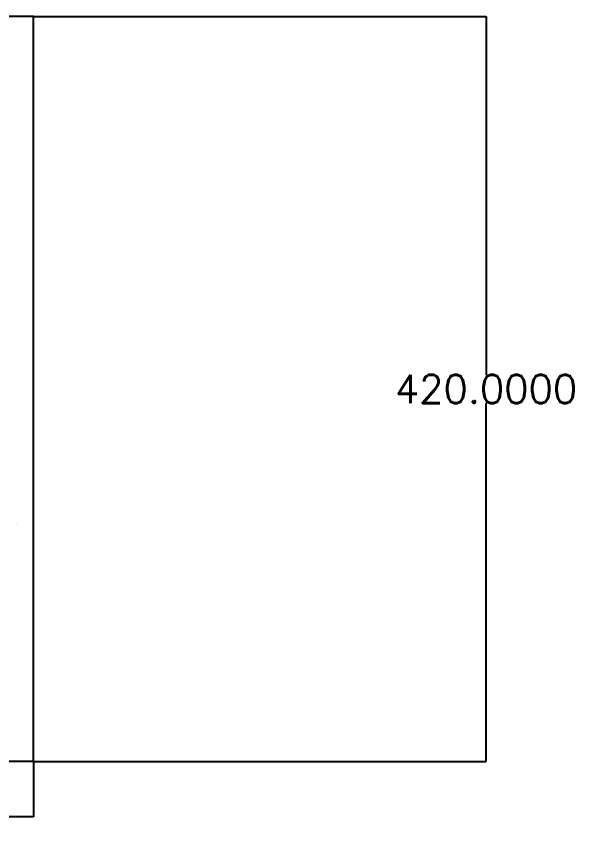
# Model space of a CAD drawing. Header units: inches. Extents: x 3186 to 109360, y -14990 to 740552.
# Drawn here: x 34149 to 49860, y 87334 to 110422 of the extents above; entities that cross this region are included whole.
import ezdxf

# ---------------------------------------------------------------- set-up
doc = ezdxf.new("R2010")
doc.units = ezdxf.units.IN
doc.header["$MEASUREMENT"] = 0
doc.layers.add('1', color=7, linetype='Continuous')
doc.layers.add('GT_1', color=7, linetype='Continuous')
doc.styles.get("Standard").update_dxf_attribs({"font": 'txt', "bigfont": 'gbcbig.shx'})
doc.dimstyles.new('Standard-yuanban', dxfattribs={"dimtxt": 800, "dimasz": 0.18, "dimexe": 0.18, "dimexo": 0.0625, "dimgap": 0.09, "dimtad": 0, "dimtih": 1, "dimtoh": 1, "dimdec": 4, "dimlfac": 0.02, "dimzin": 0, "dimdsep": 46, "dimtxsty": 'Standard', "dimcen": 0.09, "dimadec": 0, "dimazin": 0, "dimtfac": 1, "dimtdec": 4, "dimtofl": 0, "dimtmove": 0, "dimatfit": 3, "dimfxl": 1, "dimtolj": 1, "dimtzin": 0, "dimarcsym": 0})

# ---------------------------------------------------------------- blocks, each defined once
blk = doc.blocks.new('图签')
at = {"layer": '1', "color": 7}
blk.add_line((0.3376817914104322, 123.67027860282), (0.3376817914104322, 123.67027860282), dxfattribs=at)
blk.add_line((0.3376817914104322, 123.67027860282), (0.3376817914104322, 123.67027860282), dxfattribs=at)
blk.add_line((0.3376817914104322, 123.67027860282), (0.3376817914104322, 123.67027860282), dxfattribs=at)
blk.add_line((0.3376817914104322, 123.67027860282), (0.3376817914104322, 123.67027860282), dxfattribs=at)
blk = doc.blocks.new('*U124')
blk.add_blockref('图签', (0, 0))
blk = doc.blocks.new('*D88')
at = {"color": 0, "lineweight": -2, "transparency": 16777216}
for p, q in [((4934.44132204543, 89422.08915314195), (4934.44132204543, 87858.62900337501)), ((34634.44132205175, 89422.08915314195), (34634.44132205175, 87858.62900337501)), ((4934.62132204543, 87858.809003375), (17251.01798871526, 87858.809003375)), ((34634.26132205175, 87858.809003375), (22317.86465538192, 87858.809003375))]:
    blk.add_line(p, q, dxfattribs=at)
at = {"color": 0, "transparency": 16777216}
for points in [[(4934.62132204543, 87858.839003375), (4934.62132204543, 87858.779003375), (4934.44132204543, 87858.809003375)], [(34634.26132205175, 87858.839003375), (34634.26132205175, 87858.779003375), (34634.44132205175, 87858.809003375)]]:
    blk.add_solid(points, dxfattribs=at)
at = {"layer": 'Defpoints', "color": 0, "transparency": 16777216}
for p in [(4934.44132204543, 89422.15165314195), (34634.44132205175, 89422.15165314195), (34634.44132205175, 87858.809003375)]:
    blk.add_point(p, dxfattribs=at)
at = {"color": 0, "transparency": 16777216, "insert": (19784.44132204859, 87858.809003375), "char_height": 800, "attachment_point": 5}
blk.add_mtext('\\A1;594.0000', dxfattribs=at)
blk = doc.blocks.new('*D91')
at = {"color": 0, "lineweight": -2, "transparency": 16777216}
for p, q in [((34634.50382204544, 110422.151653142), (47391.15562969519, 110422.151653142)), ((47390.97562969519, 110421.971653142), (47390.97562969519, 100322.2416531419)), ((47390.97562969519, 89422.33165314185), (47390.97562969519, 99522.06165314194)), ((34634.50382205176, 89422.15165314186), (47391.15562969519, 89422.15165314186))]:
    blk.add_line(p, q, dxfattribs=at)
at = {"color": 0, "transparency": 16777216}
for points in [[(47390.94562969519, 110421.971653142), (47391.00562969519, 110421.971653142), (47390.97562969519, 110422.151653142)], [(47390.94562969519, 89422.33165314185), (47391.00562969519, 89422.33165314185), (47390.97562969519, 89422.15165314186)]]:
    blk.add_solid(points, dxfattribs=at)
at = {"layer": 'Defpoints', "color": 0, "transparency": 16777216}
for p in [(34634.44132204544, 110422.151653142), (47390.97562969519, 110422.151653142), (34634.44132205176, 89422.15165314186)]:
    blk.add_point(p, dxfattribs=at)
at = {"color": 0, "transparency": 16777216, "insert": (47390.97562969521, 99922.15165314187), "char_height": 800, "attachment_point": 5}
blk.add_mtext('\\A1;420.0000', dxfattribs=at)

msp = doc.modelspace()

# ---------------------------------------------------------------- linework, layer by layer
at = {"layer": 'GT_1'}
for p, q in [((34634.44132204543, 110422.151653142), (4934.44132204543, 110422.151653142)), ((34634.44132204543, 89422.15165314195), (34634.44132204543, 110422.151653142)), ((34634.44132204543, 89422.15165314195), (4934.44132204543, 89422.15165314195))]:
    msp.add_line(p, q, dxfattribs=at)

# ---------------------------------------------------------------- block references
at = {"xscale": 50, "yscale": 50, "zscale": 50}
msp.add_blockref('*U124', (34134.44132204543, 89922.15165314195), dxfattribs=at)

# ---------------------------------------------------------------- dimensions: what is measured, and where the dimension line sits
dim = msp.add_linear_dim(base=(47390.97562969519, 110422.151653142), p1=(34634.44132205175, 89422.15165314183), p2=(34634.44132204543, 110422.151653142), angle=90, dimstyle='Standard-yuanban')
dim.commit()
dim.dimension.update_dxf_attribs({"geometry": '*D91', "text_midpoint": (47390.97562969521, 99922.15165314187)})
dim = msp.add_linear_dim(base=(34634.44132205175, 87858.809003375), p1=(4934.44132204543, 89422.15165314195), p2=(34634.44132205175, 89422.15165314195), dimstyle='Standard-yuanban')
dim.commit()
dim.dimension.update_dxf_attribs({"geometry": '*D88', "text_midpoint": (19784.44132204859, 87858.809003375)})

doc.saveas('drawing.dxf')
